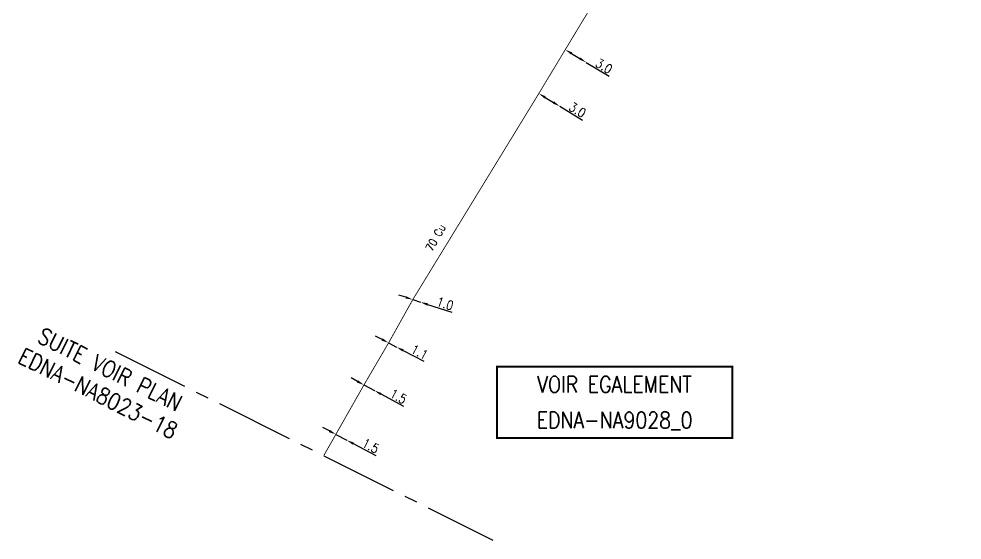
# Model space of a CAD drawing. Header units: millimetres. Extents: x 185000 to 186000, y 127000 to 128000.
# Drawn here: x 185125.2 to 185240.8, y 127196.3 to 127260.1 of the extents above; entities that cross this region are included whole.
import ezdxf
from ezdxf.enums import TextEntityAlignment as Align

# ---------------------------------------------------------------- set-up
doc = ezdxf.new("R2010")
doc.units = ezdxf.units.MM
doc.header["$PDMODE"] = 34
doc.linetypes.add('CENTER2', pattern=[28.575, 19.05, -3.175, 3.175, -3.175])
doc.layers.get('DEFPOINTS').update_dxf_attribs({"linetype": 'CONTINUOUS'})
doc.layers.add('M_120', color=5, linetype='M_ST_13')
doc.layers.add('M_930', color=7, linetype='CONTINUOUS')
doc.styles.get("Standard").update_dxf_attribs({"font": 'romans.shx', "width": 0.85})
doc.linetypes.add('M_ST_13', pattern='A,5,-0.3,["oo",Standard,S=1.5,R=0,X=0,Y=-0.5],-3', length=8.3)
doc.dimstyles.get("Standard").update_dxf_attribs({"dimtxt": 1.5, "dimasz": 1.2, "dimexe": 0.625, "dimexo": 0.625, "dimgap": 0.25, "dimtad": 1, "dimdec": 1, "dimzin": 0, "dimdsep": 46, "dimtxsty": 'Standard', "dimcen": -0.5, "dimadec": 0, "dimazin": 0, "dimtfac": 1, "dimtdec": 1, "dimtmove": 0, "dimatfit": 3, "dimfxl": 0, "dimtolj": 1, "dimtzin": 0, "dimarcsym": 0})

# ---------------------------------------------------------------- blocks, each defined once
blk = doc.blocks.new('*D188')
at = {"layer": 'DEFPOINTS', "color": 0, "linetype": 'Continuous', "transparency": 16777216}
for p in [(185192.17, 127256.34), (185194.74, 127254.78), (185194.74, 127254.78)]:
    blk.add_point(p, dxfattribs=at)
at = {"layer": 'M_120', "color": 0, "linetype": 'Continuous', "lineweight": -2, "transparency": 16777216}
for p, q in [((185192.94, 127255.87), (185193.97, 127255.25)), ((185194.74, 127254.78), (185197.54, 127253.08))]:
    blk.add_line(p, q, dxfattribs=at)
at = {"layer": 'M_120', "color": 0, "linetype": 'Continuous', "transparency": 16777216}
for points in [[(185193.02, 127256), (185192.87, 127255.74), (185192.17, 127256.34)], [(185194.05, 127255.37), (185193.89, 127255.12), (185194.74, 127254.78)]]:
    blk.add_solid(points, dxfattribs=at)
at = {"layer": 'M_120', "color": 0, "linetype": 'Continuous', "transparency": 16777216, "insert": (185196.91, 127254.33), "char_height": 1.125, "attachment_point": 5, "rotation": 328.7102}
blk.add_mtext('\\A1;3.0', dxfattribs=at)
blk = doc.blocks.new('*D189')
at = {"layer": 'DEFPOINTS', "color": 0, "linetype": 'Continuous', "transparency": 16777216}
for p in [(185188.93, 127250.97), (185191.49, 127249.41), (185191.49, 127249.41)]:
    blk.add_point(p, dxfattribs=at)
at = {"layer": 'M_120', "color": 0, "linetype": 'Continuous', "lineweight": -2, "transparency": 16777216}
for p, q in [((185188.69, 127250.57), (185188.69, 127250.57)), ((185189.7, 127250.5), (185190.72, 127249.88)), ((185191.49, 127249.41), (185194.29, 127247.71)), ((185191.25, 127249.01), (185191.25, 127249.01))]:
    blk.add_line(p, q, dxfattribs=at)
at = {"layer": 'M_120', "color": 0, "linetype": 'Continuous', "transparency": 16777216}
for points in [[(185189.78, 127250.63), (185189.62, 127250.37), (185188.93, 127250.97)], [(185190.8, 127250.01), (185190.65, 127249.75), (185191.49, 127249.41)]]:
    blk.add_solid(points, dxfattribs=at)
at = {"layer": 'M_120', "color": 0, "linetype": 'Continuous', "transparency": 16777216, "insert": (185193.67, 127248.97), "char_height": 1.125, "attachment_point": 5, "rotation": 328.7102}
blk.add_mtext('\\A1;3.0', dxfattribs=at)
blk = doc.blocks.new('*D190')
at = {"layer": 'DEFPOINTS', "color": 0, "linetype": 'Continuous', "transparency": 16777216}
for p in [(185173.49, 127225.75), (185174.44, 127225.44), (185174.44, 127225.44)]:
    blk.add_point(p, dxfattribs=at)
at = {"layer": 'M_120', "color": 0, "linetype": 'Continuous', "lineweight": -2, "transparency": 16777216}
for p, q in [((185172.63, 127226.03), (185171.78, 127226.31)), ((185173.35, 127225.31), (185173.35, 127225.31)), ((185173.49, 127225.75), (185174.44, 127225.44)), ((185174.3, 127225), (185174.3, 127225)), ((185175.3, 127225.17), (185178.29, 127224.2))]:
    blk.add_line(p, q, dxfattribs=at)
at = {"layer": 'M_120', "color": 0, "linetype": 'Continuous', "transparency": 16777216}
for points in [[(185172.68, 127226.17), (185172.59, 127225.89), (185173.49, 127225.75)], [(185175.34, 127225.31), (185175.25, 127225.02), (185174.44, 127225.44)]]:
    blk.add_solid(points, dxfattribs=at)
at = {"layer": 'M_120', "color": 0, "linetype": 'Continuous', "transparency": 16777216, "insert": (185177.45, 127225.26), "char_height": 1.125, "attachment_point": 5, "rotation": 342.0742}
blk.add_mtext('\\A1;1.0', dxfattribs=at)
blk = doc.blocks.new('*D191')
at = {"layer": 'DEFPOINTS', "color": 0, "linetype": 'Continuous', "transparency": 16777216}
for p in [(185170.53, 127220.46), (185171.5, 127219.95), (185171.5, 127219.95)]:
    blk.add_point(p, dxfattribs=at)
at = {"layer": 'M_120', "color": 0, "linetype": 'Continuous', "lineweight": -2, "transparency": 16777216}
for p, q in [((185169.73, 127220.88), (185168.93, 127221.29)), ((185170.53, 127220.46), (185171.5, 127219.95)), ((185172.3, 127219.53), (185174.85, 127218.21))]:
    blk.add_line(p, q, dxfattribs=at)
at = {"layer": 'M_120', "color": 0, "linetype": 'Continuous', "transparency": 16777216}
for points in [[(185169.8, 127221.01), (185169.66, 127220.74), (185170.53, 127220.46)], [(185172.37, 127219.67), (185172.23, 127219.4), (185171.5, 127219.95)]]:
    blk.add_solid(points, dxfattribs=at)
at = {"layer": 'M_120', "color": 0, "linetype": 'Continuous', "transparency": 16777216, "insert": (185174.32, 127219.33), "char_height": 1.125, "attachment_point": 5, "rotation": 332.4314}
blk.add_mtext('\\A1;1.1', dxfattribs=at)
blk = doc.blocks.new('*D192')
at = {"layer": 'DEFPOINTS', "color": 0, "linetype": 'Continuous', "transparency": 16777216}
for p in [(185167.51, 127215.31), (185168.79, 127214.62), (185168.79, 127214.62)]:
    blk.add_point(p, dxfattribs=at)
at = {"layer": 'M_120', "color": 0, "linetype": 'Continuous', "lineweight": -2, "transparency": 16777216}
for p, q in [((185166.72, 127215.73), (185165.93, 127216.16)), ((185167.51, 127215.31), (185168.79, 127214.62)), ((185169.58, 127214.2), (185172.35, 127212.71))]:
    blk.add_line(p, q, dxfattribs=at)
at = {"layer": 'M_120', "color": 0, "linetype": 'Continuous', "transparency": 16777216}
for points in [[(185166.79, 127215.87), (185166.65, 127215.6), (185167.51, 127215.31)], [(185169.65, 127214.33), (185169.51, 127214.07), (185168.79, 127214.62)]]:
    blk.add_solid(points, dxfattribs=at)
at = {"layer": 'M_120', "color": 0, "linetype": 'Continuous', "transparency": 16777216, "insert": (185171.72, 127213.9), "char_height": 1.125, "attachment_point": 5, "rotation": 331.7969}
blk.add_mtext('\\A1;1.5', dxfattribs=at)
blk = doc.blocks.new('*D193')
at = {"layer": 'DEFPOINTS', "color": 0, "linetype": 'Continuous', "transparency": 16777216}
for p in [(185164.07, 127209.26), (185165.4, 127208.55), (185165.4, 127208.55)]:
    blk.add_point(p, dxfattribs=at)
at = {"layer": 'M_120', "color": 0, "linetype": 'Continuous', "lineweight": -2, "transparency": 16777216}
for p, q in [((185163.28, 127209.68), (185162.48, 127210.1)), ((185164.07, 127209.26), (185165.4, 127208.55)), ((185166.19, 127208.13), (185168.97, 127206.66))]:
    blk.add_line(p, q, dxfattribs=at)
at = {"layer": 'M_120', "color": 0, "linetype": 'Continuous', "transparency": 16777216}
for points in [[(185163.35, 127209.81), (185163.2, 127209.54), (185164.07, 127209.26)], [(185166.26, 127208.26), (185166.12, 127208), (185165.4, 127208.55)]]:
    blk.add_solid(points, dxfattribs=at)
at = {"layer": 'M_120', "color": 0, "linetype": 'Continuous', "transparency": 16777216, "insert": (185168.33, 127207.85), "char_height": 1.125, "attachment_point": 5, "rotation": 332.061}
blk.add_mtext('\\A1;1.5', dxfattribs=at)

msp = doc.modelspace()

# ---------------------------------------------------------------- linework, layer by layer
at = {"layer": 'M_120'}
msp.add_lwpolyline([(185162.58, 127206.65, 0.1, 0.1, 0), (185164.07, 127209.26, 0.1, 0.1, 0), (185167.51, 127215.31, 0.1, 0.1, 0), (185170.53, 127220.46, 0.1, 0.1, 0), (185173.49, 127225.75, 0.1, 0.1, 0), (185188.93, 127250.97, 0.1, 0.1, 0), (185192.17, 127256.34, 0.1, 0.1, 0), (185200.63, 127270.32, 0.1, 0.1, 0), (185201.03, 127271, 0.1, 0.1, 0), (185205.95, 127279.32, 0.1, 0.1, 0), (185206.3, 127279.92, 0.1, 0.1, 0), (185212.92, 127290.76, 0.1, 0.1, 0), (185221.87, 127306.42, 0.1, 0.1, 0), (185235.3, 127327.49, 0.1, 0.1, 0), (185236.78, 127329.8, 0.1, 0.1, -0.410656), (185237.46, 127329.95, 0.1, 0.1, 0), (185240.73, 127327.92, 0, 0, 0)], format="xyseb", dxfattribs=at)
at = {"layer": 'M_930', "linetype": 'CENTER2', "ltscale": 0.5}
msp.add_lwpolyline([(185137.02, 127219.4), (185162.58, 127206.65), (185183.3, 127196.32)], dxfattribs=at)
at = {"layer": 'M_930', "const_width": 0.25}
msp.add_lwpolyline([(185183.79, 127217.55), (185212.63, 127217.55), (185212.63, 127208.8), (185183.79, 127208.8)], close=True, dxfattribs=at)

# ---------------------------------------------------------------- texts
at = {"layer": 'M_120', "width": 0.85}
msp.add_text('70 Cu', height=1, rotation=60.8573, dxfattribs=at).set_placement((185176.28, 127233.33), align=Align.MIDDLE)
at = {"layer": 'M_930', "width": 0.85}
for s, p in [('SUITE VOIR PLAN', (185135.96, 127216.31)), ('EDNA-NA8023-18', (185134.5, 127213.37))]:
    msp.add_text(s, height=2, rotation=333.4925, dxfattribs=at).set_placement(p, align=Align.CENTER)
for s, p in [('VOIR EGALEMENT', (185198.21, 127214.37)), ('EDNA-NA9028_0', (185198.21, 127210))]:
    msp.add_text(s, height=2, dxfattribs=at).set_placement(p, align=Align.CENTER)

# ---------------------------------------------------------------- dimensions: what is measured, and where the dimension line sits
at = {"layer": 'M_120', "linetype": 'Continuous'}
for base, p1, p2, angle, picture, middle in [((185194.74, 127254.78), (185192.17, 127256.34), (185194.74, 127254.78), 148.7102, '*D188', (185196.52, 127253.69)), ((185191.49, 127249.41), (185188.93, 127250.97), (185191.49, 127249.41), 148.7102, '*D189', (185193.28, 127248.32)), ((185174.44, 127225.44), (185173.49, 127225.75), (185174.44, 127225.44), 162.0742, '*D190', (185177.22, 127224.55)), ((185171.5, 127219.95), (185170.53, 127220.46), (185171.5, 127219.95), 152.4314, '*D191', (185173.97, 127218.66)), ((185168.7901, 127214.6231), (185167.5123, 127215.3083), (185168.7901, 127214.6231), 151.7969, '*D192', (185171.3643, 127213.2426)), ((185165.4, 127208.55), (185164.07, 127209.26), (185165.4, 127208.55), 152.061, '*D193', (185167.98, 127207.18))]:
    dim = msp.add_linear_dim(base=base, p1=p1, p2=p2, angle=angle, dimstyle='Standard', override={"dimscale": 0.75}, dxfattribs=at)
    dim.commit()
    dim.dimension.update_dxf_attribs({"geometry": picture, "text_midpoint": middle, "dimtype": 160})

doc.saveas('drawing.dxf')
